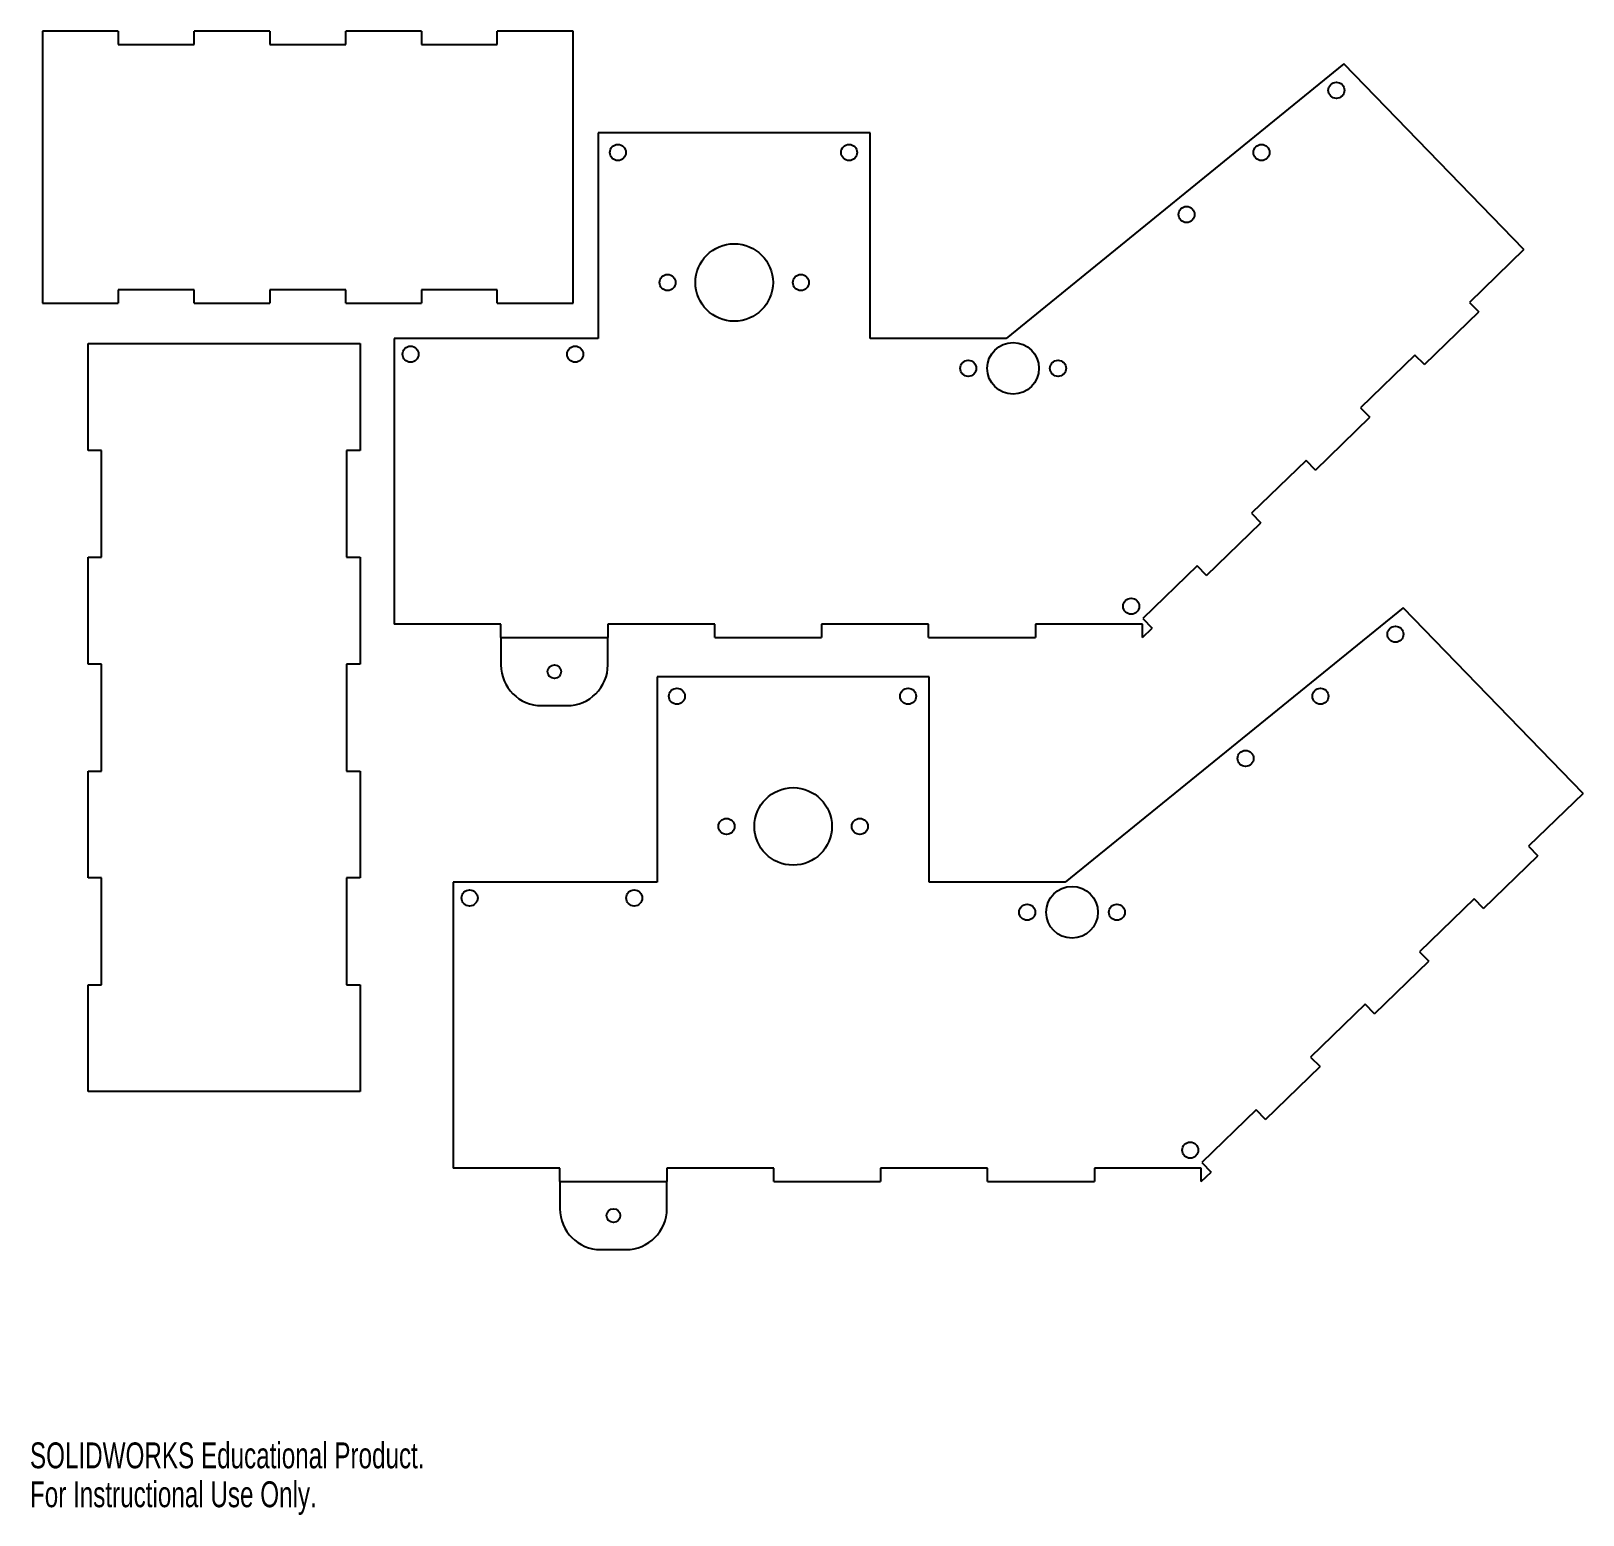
# Model space of a CAD drawing. Header units: inches. Extents: x 0 to 11.4, y 0 to 10.9.
import ezdxf

# ---------------------------------------------------------------- set-up
doc = ezdxf.new("R2010")
doc.units = ezdxf.units.IN
doc.header["$MEASUREMENT"] = 0
doc.styles.add('SLDTEXTSTYLE0', font='TXT', dxfattribs={"width": 0.7})

msp = doc.modelspace()

# ---------------------------------------------------------------- linework, layer by layer
at = {"color": 7, "linetype": 'Continuous', "lineweight": 25}
for p, q in [((0.649, 10.908), (0.092, 10.908)), ((0.092, 10.908), (0.092, 8.908)), ((0.649, 10.908), (0.649, 10.81)), ((1.206, 10.81), (1.206, 10.908)), ((1.763, 10.908), (1.206, 10.908)), ((1.763, 10.908), (1.763, 10.81)), ((2.878, 10.908), (2.321, 10.908)), ((2.321, 10.81), (2.321, 10.908)), ((2.878, 10.908), (2.878, 10.81)), ((3.435, 10.81), (3.435, 10.908)), ((3.992, 10.908), (3.435, 10.908)), ((3.992, 8.908), (3.992, 10.908)), ((0.649, 10.81), (1.206, 10.81)), ((1.763, 10.81), (2.321, 10.81)), ((2.878, 10.81), (3.435, 10.81)), ((9.659, 10.667), (7.177, 8.648)), ((10.982, 9.301), (9.659, 10.667)), ((4.177, 10.159), (4.177, 8.648)), ((6.177, 10.159), (4.177, 10.159)), ((6.177, 8.648), (6.177, 10.159)), ((10.982, 9.301), (10.582, 8.913)), ((0.092, 8.908), (0.649, 8.908)), ((1.206, 9.006), (0.649, 9.006)), ((0.649, 9.006), (0.649, 8.908)), ((1.206, 8.908), (1.206, 9.006)), ((1.206, 8.908), (1.763, 8.908)), ((2.321, 9.006), (1.763, 9.006)), ((1.763, 9.006), (1.763, 8.908)), ((2.321, 8.908), (2.321, 9.006)), ((2.321, 8.908), (2.878, 8.908)), ((3.435, 9.006), (2.878, 9.006)), ((2.878, 9.006), (2.878, 8.908)), ((3.435, 8.908), (3.435, 9.006)), ((3.435, 8.908), (3.992, 8.908)), ((10.582, 8.913), (10.65, 8.843)), ((10.25, 8.455), (10.65, 8.843)), ((0.427, 8.61), (2.427, 8.61)), ((0.427, 7.824), (0.427, 8.61)), ((2.427, 8.61), (2.427, 7.824)), ((2.677, 8.648), (2.677, 6.546)), ((4.177, 8.648), (2.677, 8.648)), ((7.177, 8.648), (6.177, 8.648)), ((10.181, 8.526), (9.781, 8.138)), ((10.25, 8.455), (10.181, 8.526)), ((9.781, 8.138), (9.849, 8.068)), ((9.449, 7.68), (9.849, 8.068)), ((0.525, 7.824), (0.427, 7.824)), ((0.525, 7.039), (0.525, 7.824)), ((2.427, 7.824), (2.328, 7.824)), ((2.328, 7.824), (2.328, 7.039)), ((9.381, 7.751), (8.98, 7.363)), ((9.449, 7.68), (9.381, 7.751)), ((8.98, 7.363), (9.049, 7.292)), ((8.649, 6.905), (9.049, 7.292)), ((0.427, 6.253), (0.427, 7.039)), ((0.427, 7.039), (0.525, 7.039)), ((2.328, 7.039), (2.427, 7.039)), ((2.427, 7.039), (2.427, 6.253)), ((8.58, 6.976), (8.18, 6.588)), ((8.649, 6.905), (8.58, 6.976)), ((10.093, 6.668), (7.61, 4.649)), ((11.416, 5.302), (10.093, 6.668)), ((3.462, 6.546), (2.677, 6.546)), ((3.462, 6.448), (3.462, 6.546)), ((5.034, 6.546), (4.248, 6.546)), ((4.248, 6.546), (4.248, 6.448)), ((5.034, 6.448), (5.034, 6.546)), ((6.605, 6.546), (5.819, 6.546)), ((5.819, 6.546), (5.819, 6.448)), ((6.605, 6.448), (6.605, 6.546)), ((8.177, 6.546), (7.391, 6.546)), ((7.391, 6.546), (7.391, 6.448)), ((8.177, 6.448), (8.177, 6.546)), ((8.177, 6.448), (8.248, 6.517)), ((8.18, 6.588), (8.248, 6.517)), ((3.462, 6.448), (4.248, 6.448)), ((3.462, 6.448), (3.462, 6.248)), ((4.248, 6.248), (4.248, 6.448)), ((5.034, 6.448), (5.819, 6.448)), ((6.605, 6.448), (7.391, 6.448)), ((0.525, 6.253), (0.427, 6.253)), ((0.525, 5.467), (0.525, 6.253)), ((2.427, 6.253), (2.328, 6.253)), ((2.328, 6.253), (2.328, 5.467)), ((4.61, 6.16), (4.61, 4.649)), ((6.61, 6.16), (4.61, 6.16)), ((6.61, 4.649), (6.61, 6.16)), ((3.762, 5.948), (3.948, 5.948)), ((0.427, 4.681), (0.427, 5.467)), ((0.427, 5.467), (0.525, 5.467)), ((2.328, 5.467), (2.427, 5.467)), ((2.427, 5.467), (2.427, 4.681)), ((11.416, 5.302), (11.015, 4.915)), ((11.015, 4.915), (11.084, 4.844)), ((10.684, 4.456), (11.084, 4.844)), ((0.525, 4.681), (0.427, 4.681)), ((0.525, 3.896), (0.525, 4.681)), ((2.427, 4.681), (2.328, 4.681)), ((2.328, 4.681), (2.328, 3.896)), ((3.11, 4.649), (3.11, 2.547)), ((4.61, 4.649), (3.11, 4.649)), ((7.61, 4.649), (6.61, 4.649)), ((10.615, 4.527), (10.215, 4.139)), ((10.684, 4.456), (10.615, 4.527)), ((10.215, 4.139), (10.283, 4.069)), ((9.883, 3.681), (10.283, 4.069)), ((0.427, 3.11), (0.427, 3.896)), ((0.427, 3.896), (0.525, 3.896)), ((2.328, 3.896), (2.427, 3.896)), ((2.427, 3.896), (2.427, 3.11)), ((9.815, 3.752), (9.414, 3.364)), ((9.883, 3.681), (9.815, 3.752)), ((9.414, 3.364), (9.483, 3.294)), ((9.083, 2.906), (9.483, 3.294)), ((2.427, 3.11), (0.427, 3.11)), ((9.014, 2.977), (8.614, 2.589)), ((9.083, 2.906), (9.014, 2.977)), ((3.896, 2.547), (3.11, 2.547)), ((3.896, 2.449), (3.896, 2.547)), ((5.468, 2.547), (4.682, 2.547)), ((4.682, 2.547), (4.682, 2.449)), ((5.468, 2.449), (5.468, 2.547)), ((7.039, 2.547), (6.253, 2.547)), ((6.253, 2.547), (6.253, 2.449)), ((7.039, 2.449), (7.039, 2.547)), ((8.61, 2.547), (7.825, 2.547)), ((7.825, 2.547), (7.825, 2.449)), ((8.61, 2.449), (8.61, 2.547)), ((8.61, 2.449), (8.682, 2.519)), ((8.614, 2.589), (8.682, 2.519)), ((3.896, 2.449), (4.682, 2.449)), ((3.896, 2.449), (3.896, 2.249)), ((4.682, 2.249), (4.682, 2.449)), ((5.468, 2.449), (6.253, 2.449)), ((7.039, 2.449), (7.825, 2.449)), ((4.196, 1.949), (4.382, 1.949))]:
    msp.add_line(p, q, dxfattribs=at)
for centre, radius in [((9.603, 10.472), 0.0591), ((4.322, 10.015), 0.0591), ((6.021, 10.015), 0.0591), ((9.053, 10.015), 0.0591), ((8.502, 9.559), 0.0591), ((5.177, 9.059), 0.285), ((4.687, 9.059), 0.0591), ((5.667, 9.059), 0.0591), ((2.798, 8.532), 0.0591), ((4.008, 8.532), 0.0591), ((7.227, 8.428), 0.19), ((6.897, 8.428), 0.0591), ((7.557, 8.428), 0.0591), ((8.095, 6.679), 0.0591), ((10.037, 6.473), 0.0591), ((3.855, 6.198), 0.05), ((4.756, 6.017), 0.0591), ((6.455, 6.017), 0.0591), ((9.486, 6.017), 0.0591), ((8.936, 5.56), 0.0591), ((5.61, 5.06), 0.285), ((5.12, 5.06), 0.0591), ((6.1, 5.06), 0.0591), ((3.232, 4.534), 0.0591), ((4.442, 4.534), 0.0591), ((7.66, 4.429), 0.19), ((7.33, 4.429), 0.0591), ((7.99, 4.429), 0.0591), ((8.529, 2.68), 0.0591), ((4.289, 2.199), 0.05)]:
    msp.add_circle(centre, radius, dxfattribs=at)
for centre, start, end in [((3.762, 6.248), 180, 270), ((3.948, 6.248), 270, 0), ((4.196, 2.249), 180, 270), ((4.382, 2.249), 270, 0)]:
    msp.add_arc(centre, 0.3, start, end, dxfattribs=at)

# ---------------------------------------------------------------- texts
at = {"color": 7, "linetype": 'Continuous', "char_height": 0.1903, "attachment_point": 1, "style": 'SLDTEXTSTYLE0'}
for s, insert in [('SOLIDWORKS Educational Product.', (0, 0.531)), ('For Instructional Use Only.', (0, 0.245))]:
    msp.add_mtext(s, dxfattribs=dict(at, insert=insert))

doc.saveas('drawing.dxf')
